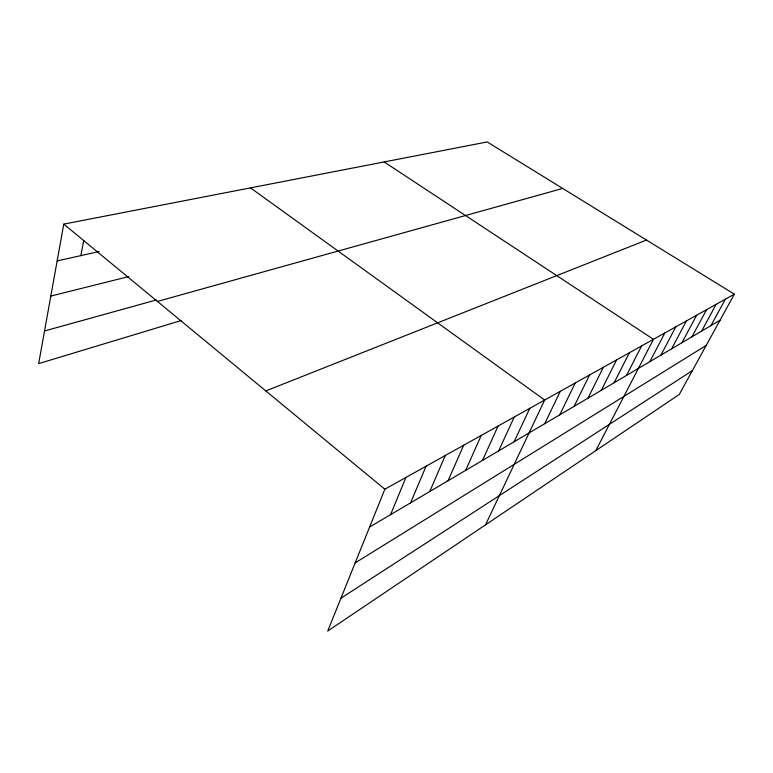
<?xml version="1.0" encoding="UTF-8"?>
<svg xmlns="http://www.w3.org/2000/svg" width="773" height="773" viewBox="0 0 773 773"><rect width="100%" height="100%" fill="white"/><g stroke="black" fill="none" stroke-linecap="round" stroke-linejoin="round"><path stroke-width="1.16" d="M734.35 294.175L384.848 489.222L327.713 631.058L679.293 394.443L734.35 294.175L487.212 141.942L63.782 224.112L38.65 363.61L181.075 320.573M80.836 255.621L83.755 240.451M390.587 514.644L405.931 477.453M410.618 502.827L426.058 466.225M429.769 491.531L445.277 455.49M448.089 480.709L463.655 445.238M465.655 470.351L481.25 435.421M482.487 460.418L498.102 426.02M498.643 450.881L514.258 416.995M514.161 441.721L529.766 408.347M485.531 524.838L544.665 400.028L250.5 187.878M544.723 423.691L560.27 391.322M559.729 414.83L575.238 382.973M574.146 406.327L589.596 374.953M587.992 398.153L603.375 367.262M601.317 390.297L616.632 359.87M614.129 382.732L629.377 352.759M626.478 375.446L641.638 345.908M595.79 450.64L653.456 339.318L384.162 161.944M649.851 361.648L664.848 332.96M660.934 355.116L675.834 326.824M671.631 348.807L686.434 320.911M681.96 342.7L696.676 315.2M691.961 336.806L706.57 309.673M701.623 331.105L716.136 304.34M710.976 325.578L725.393 299.17M340.932 598.234L692.366 370.625M355.174 562.899L706.213 345.405M369.62 527.022L720.04 320.235M265.806 390.925L646.489 240.055M157.412 301.431L562.696 188.438M44.525 330.97L156.378 299.963M50.815 296.078L128.83 276.55M57.154 260.907L99.079 251.554M63.782 224.112L384.848 489.222"/></g></svg>
